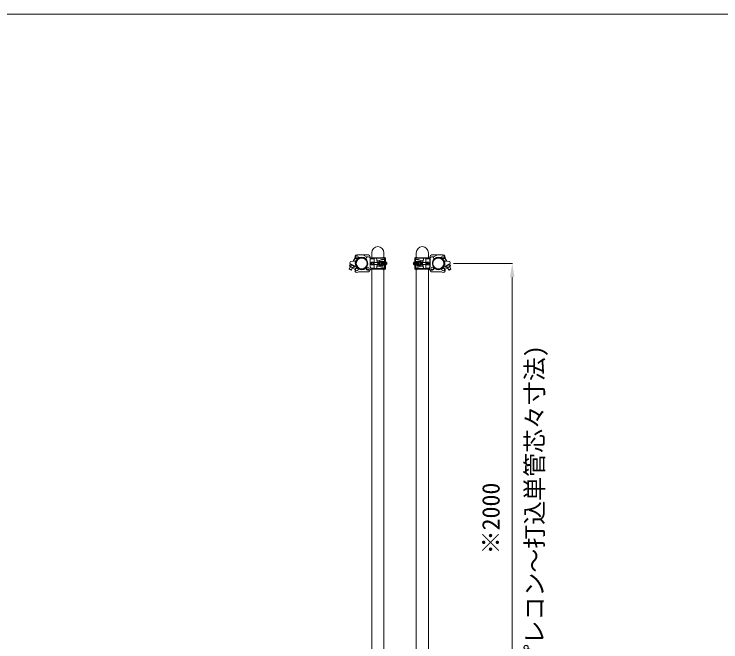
# Model space of a CAD drawing. Units: millimetres, scale not verified. Extents: x 14020 to 34145, y -14438 to 14438.
# Drawn here: x 23273 to 26106, y -3080 to -562 of the extents above; entities that cross this region are included whole.
import ezdxf
from ezdxf.enums import TextEntityAlignment as Align

# ---------------------------------------------------------------- set-up
doc = ezdxf.new("R2010")
doc.units = ezdxf.units.MM
doc.header["$LTSCALE"] = 38
for name, color, linetype, lineweight in [('0-6_ﾎﾞﾙﾄ類', 2, 'Continuous', 18), ('0-A_図面枠', 7, 'Continuous', 18), ('0-B_寸法', 3, 'Continuous', 18), ('0-D_単管', 7, 'Continuous', 18), ('0-E_単管ｸﾗﾝﾌﾟ', 7, 'Continuous', 18)]:
    doc.layers.add(name, color=color, linetype=linetype, lineweight=lineweight)
doc.styles.add('ＭＳ ゴシック', font='')
doc.styles.get('ＭＳ ゴシック').set_extended_font_data('MS Gothic')

msp = doc.modelspace()

# ---------------------------------------------------------------- linework, layer by layer
at = {"layer": '0-6_ﾎﾞﾙﾄ類'}
for p, q in [((24618, -1573.8), (24632.55, -1581.58)), ((24620.4, -1566), (24621.35, -1564.22)), ((24637.72, -1575.25), (24620.4, -1566)), ((24638.65, -1573.5), (24621.35, -1564.22)), ((24624.73, -1568.33), (24621.38, -1574.58)), ((24633.38, -1572.95), (24630.05, -1579.2)), ((24638.65, -1573.5), (24637.72, -1575.25)), ((25000.95, -1573.5), (25018.25, -1564.22)), ((25000.95, -1573.5), (25001.88, -1575.25)), ((25019.2, -1566), (25001.88, -1575.25)), ((25006.23, -1572.95), (25009.55, -1579.2)), ((25021.6, -1573.8), (25007.05, -1581.58)), ((25014.88, -1568.33), (25018.23, -1574.58)), ((25019.2, -1566), (25018.25, -1564.22))]:
    msp.add_line(p, q, dxfattribs=at)
for points in [[(24620.4, -1566), (24617.05, -1572.25), (24618, -1573.8)], [(24637.72, -1575.25), (24634.38, -1581.53), (24632.55, -1581.58)], [(25001.88, -1575.25), (25005.22, -1581.53), (25007.05, -1581.58)], [(25019.2, -1566), (25022.55, -1572.25), (25021.6, -1573.8)]]:
    msp.add_lwpolyline(points, dxfattribs=at)
for centre, radius, start, end in [((24620.9, -1570.25), 4.35, 207.478, 276.246), ((24633.03, -1563.23), 16.25, 224.274, 259.45), ((24633.9, -1577.2), 4.35, 207.478, 276.246), ((25005.7, -1577.2), 4.35, 263.754, 332.522), ((25006.58, -1563.23), 16.25, 280.55, 315.726), ((25018.7, -1570.25), 4.35, 263.754, 332.522)]:
    msp.add_arc(centre, radius, start, end, dxfattribs=at)
at = {"layer": '0-A_図面枠'}
msp.add_lwpolyline([(14019.8, -562.5), (34144.8, -562.5), (34144.8, -14437.5), (14019.8, -14437.5)], close=True, dxfattribs=at)
at = {"layer": '0-B_寸法'}
for p, q in [((25034.78, -1562.5), (25270.8, -1562.5)), ((25269.8, -1617.5), (25269.8, -3507.5))]:
    msp.add_line(p, q, dxfattribs=at)
at = {"layer": '0-B_寸法', "color": 91}
msp.add_solid([(25260.62, -1617.5), (25269.8, -1562.5), (25278.97, -1617.5)], dxfattribs=at)
at = {"layer": '0-D_単管'}
for p, q in [((24706.18, -1539.5), (24706.18, -1519.5)), ((24754.77, -1519.5), (24754.77, -1537.67)), ((24884.83, -1519.5), (24884.83, -1537.67)), ((24933.42, -1539.5), (24933.42, -1519.5)), ((24706.18, -3508), (24706.18, -1585.5)), ((24933.42, -3536.5), (24933.42, -1585.5)), ((24754.77, -1587.33), (24754.77, -3508))]:
    msp.add_line(p, q, dxfattribs=at)
msp.add_lwpolyline([(24884.83, -1587.33), (24884.83, -3538.5), (24920.6, -3538.5)], dxfattribs=at)
for centre in [(24730.47, -1519.5), (24909.12, -1519.5)]:
    msp.add_arc(centre, 24.3, 0, 180, dxfattribs=at)
at = {"layer": '0-E_単管ｸﾗﾝﾌﾟ'}
for p, q in [((24692.98, -1528.6), (24647.22, -1528.6)), ((24687.88, -1536.78), (24672.72, -1528.67)), ((24946.62, -1528.6), (24992.38, -1528.6)), ((24951.72, -1536.78), (24966.88, -1528.67)), ((24639.9, -1539.75), (24632.38, -1553.83)), ((24640.45, -1540.82), (24633.58, -1553.72)), ((24635.4, -1548.18), (24636.93, -1547.23)), ((24636.12, -1546.8), (24644.95, -1551.5)), ((24642.22, -1552.95), (24643.62, -1553.5)), ((24642.9, -1553.23), (24647.53, -1544.6)), ((24643.08, -1555.05), (24648.72, -1544.48)), ((24644.22, -1552.88), (24644.15, -1551.08)), ((24699.45, -1574.82), (24699.45, -1540.48)), ((24699.97, -1575.45), (24699.97, -1535.6)), ((24700.07, -1543.5), (24715.97, -1543.5)), ((24703.97, -1557.6), (24703.97, -1567.4)), ((24704.98, -1539.5), (24760.97, -1539.5)), ((24704.98, -1542), (24760.97, -1542)), ((24704.98, -1557.5), (24715.97, -1557.5)), ((24704.98, -1557.5), (24704.98, -1567.5)), ((24709.25, -1558.5), (24738.52, -1558.5)), ((24712.97, -1557.5), (24712.97, -1567.5)), ((24715.97, -1543.5), (24715.97, -1581.5)), ((24716.98, -1542), (24716.98, -1539.5)), ((24724.98, -1542), (24724.98, -1539.5)), ((24727.85, -1552), (24724.98, -1542)), ((24727.85, -1557), (24739.27, -1557)), ((24731.83, -1557.5), (24739, -1557.5)), ((24745.98, -1546.93), (24733.85, -1552)), ((24740.47, -1557), (24745.47, -1557)), ((24742.75, -1553.5), (24750, -1553.5)), ((24745.98, -1546.93), (24756.98, -1546.93)), ((24748.1, -1558.5), (24763, -1558.5)), ((24749.02, -1557.5), (24763.83, -1557.5)), ((24752.55, -1554.92), (24756.98, -1554.92)), ((24757.95, -1544), (24760.97, -1544)), ((24757.97, -1539.5), (24757.97, -1557.5)), ((24757.97, -1543), (24760.97, -1543)), ((24760.97, -1539.5), (24760.97, -1557.5)), ((24764.6, -1557.75), (24763.83, -1557.5)), ((24875, -1557.75), (24875.78, -1557.5)), ((24890.57, -1557.5), (24875.78, -1557.5)), ((24891.5, -1558.5), (24876.6, -1558.5)), ((24878.62, -1539.5), (24878.62, -1557.5)), ((24934.62, -1539.5), (24878.62, -1539.5)), ((24934.62, -1542), (24878.62, -1542)), ((24881.62, -1543), (24878.62, -1543)), ((24881.65, -1544), (24878.62, -1544)), ((24881.62, -1539.5), (24881.62, -1557.5)), ((24893.62, -1546.93), (24882.62, -1546.93)), ((24887.05, -1554.92), (24882.62, -1554.92)), ((24896.85, -1553.5), (24889.6, -1553.5)), ((24893.62, -1546.93), (24905.75, -1552)), ((24899.12, -1557), (24894.12, -1557)), ((24911.75, -1557), (24900.32, -1557)), ((24907.78, -1557.5), (24900.6, -1557.5)), ((24930.35, -1558.5), (24901.07, -1558.5)), ((24911.75, -1552), (24914.62, -1542)), ((24914.62, -1542), (24914.62, -1539.5)), ((24922.62, -1542), (24922.62, -1539.5)), ((24939.53, -1543.5), (24923.62, -1543.5)), ((24923.62, -1543.5), (24923.62, -1581.5)), ((24934.62, -1557.5), (24923.62, -1557.5)), ((24926.62, -1557.5), (24926.62, -1567.5)), ((24934.62, -1557.5), (24934.62, -1567.5)), ((24935.62, -1557.6), (24935.62, -1567.4)), ((24939.62, -1575.45), (24939.62, -1535.6)), ((24940.15, -1574.82), (24940.15, -1540.48)), ((24996.52, -1555.05), (24990.88, -1544.48)), ((24996.7, -1553.23), (24992.08, -1544.6)), ((25003.48, -1546.8), (24994.65, -1551.5)), ((24995.38, -1552.88), (24995.45, -1551.08)), ((24997.38, -1552.95), (24995.98, -1553.5)), ((24999.15, -1540.82), (25006.03, -1553.72)), ((24999.7, -1539.75), (25007.22, -1553.83)), ((25004.2, -1548.18), (25002.67, -1547.23)), ((24620.88, -1575.33), (24616.2, -1584.07)), ((24625.03, -1588.8), (24616.2, -1584.07)), ((24621.75, -1575.8), (24616.38, -1585.88)), ((24621.17, -1564.15), (24619.88, -1565.45)), ((24621.17, -1564.15), (24644.65, -1576.7)), ((24628.83, -1579.58), (24623.42, -1589.65)), ((24629.7, -1580.05), (24625.03, -1588.8)), ((24702.12, -1581.5), (24715.97, -1581.5)), ((24704.98, -1567.5), (24715.97, -1567.5)), ((24704.98, -1583), (24760.97, -1583)), ((24704.98, -1585.5), (24760.97, -1585.5)), ((24709.25, -1566.5), (24738.52, -1566.5)), ((24715.97, -1581.5), (24714.4, -1583)), ((24716.98, -1585.5), (24716.98, -1583)), ((24727.85, -1573), (24724.98, -1583)), ((24724.98, -1585.5), (24724.98, -1583)), ((24727.85, -1568), (24739.27, -1568)), ((24731.83, -1567.5), (24739, -1567.5)), ((24745.98, -1578.07), (24733.85, -1573)), ((24740.47, -1568), (24745.47, -1568)), ((24742.75, -1571.5), (24750, -1571.5)), ((24745.98, -1578.07), (24756.98, -1578.07)), ((24748.1, -1566.5), (24763, -1566.5)), ((24749.02, -1567.5), (24763.83, -1567.5)), ((24752.55, -1570.08), (24756.98, -1570.08)), ((24757.95, -1581), (24760.97, -1581)), ((24757.97, -1585.5), (24757.97, -1567.5)), ((24757.97, -1582), (24760.97, -1582)), ((24760.97, -1567.5), (24760.97, -1585.5)), ((24764.6, -1567.25), (24763.83, -1567.5)), ((24875, -1567.25), (24875.78, -1567.5)), ((24890.57, -1567.5), (24875.78, -1567.5)), ((24891.5, -1566.5), (24876.6, -1566.5)), ((24878.62, -1567.5), (24878.62, -1585.5)), ((24881.65, -1581), (24878.62, -1581)), ((24881.62, -1582), (24878.62, -1582)), ((24934.62, -1583), (24878.62, -1583)), ((24934.62, -1585.5), (24878.62, -1585.5)), ((24881.62, -1585.5), (24881.62, -1567.5)), ((24887.05, -1570.08), (24882.62, -1570.08)), ((24893.62, -1578.07), (24882.62, -1578.07)), ((24896.85, -1571.5), (24889.6, -1571.5)), ((24893.62, -1578.07), (24905.75, -1573)), ((24899.12, -1568), (24894.12, -1568)), ((24911.75, -1568), (24900.32, -1568)), ((24907.78, -1567.5), (24900.6, -1567.5)), ((24930.35, -1566.5), (24901.07, -1566.5)), ((24911.75, -1573), (24914.62, -1583)), ((24914.62, -1585.5), (24914.62, -1583)), ((24922.62, -1585.5), (24922.62, -1583)), ((24934.62, -1567.5), (24923.62, -1567.5)), ((24937.47, -1581.5), (24923.62, -1581.5)), ((24923.62, -1581.5), (24925.2, -1583)), ((25018.42, -1564.15), (24994.95, -1576.7)), ((25009.9, -1580.05), (25014.58, -1588.8)), ((25010.77, -1579.58), (25016.17, -1589.65)), ((25014.58, -1588.8), (25023.4, -1584.07)), ((25017.85, -1575.8), (25023.22, -1585.88)), ((25018.42, -1564.15), (25019.73, -1565.45)), ((25018.72, -1575.33), (25023.4, -1584.07)), ((24623.42, -1589.65), (24625.03, -1588.8)), ((24638.88, -1595.22), (24641, -1593.1)), ((24692.98, -1595.77), (24653.88, -1595.77)), ((24698.9, -1589.8), (24696.77, -1587.67)), ((24940.7, -1589.8), (24942.83, -1587.67)), ((24946.62, -1595.77), (24985.72, -1595.77)), ((25000.72, -1595.22), (24998.6, -1593.1)), ((25016.17, -1589.65), (25014.58, -1588.8))]:
    msp.add_line(p, q, dxfattribs=at)
for points in [[(24618.77, -1560.25), (24620.75, -1554.85), (24642.22, -1552.95)], [(24724.98, -1542), (24727.85, -1557), (24727.85, -1552), (24733.85, -1552)], [(24914.62, -1542), (24911.75, -1557), (24911.75, -1552), (24905.75, -1552)], [(25020.82, -1560.25), (25018.85, -1554.85), (24997.38, -1552.95)], [(24623.42, -1589.65), (24616.38, -1585.88), (24616.2, -1584.07)], [(24724.98, -1583), (24727.85, -1568), (24727.85, -1573), (24733.85, -1573)], [(24914.62, -1583), (24911.75, -1568), (24911.75, -1573), (24905.75, -1573)], [(25016.17, -1589.65), (25023.22, -1585.88), (25023.4, -1584.07)]]:
    msp.add_lwpolyline(points, dxfattribs=at)
for centre, radius in [((24647.25, -1536.6), 5), ((24666.2, -1562.5), 21.8), ((24973.4, -1562.5), 21.8), ((24992.35, -1536.6), 5), ((24646.67, -1587.45), 5), ((24691.15, -1582), 5), ((24948.45, -1582), 5), ((24992.92, -1587.45), 5)]:
    msp.add_circle(centre, radius, dxfattribs=at)
for centre, radius, start, end in [((24647.25, -1536.6), 8, 89.555, 294.53), ((24692.98, -1535.6), 7, 0, 90), ((24946.62, -1535.6), 7, 90, 180), ((24992.35, -1536.6), 8, 245.47, 90.445), ((24666.2, -1562.5), 25.8, 158.301, 221.08), ((24666.2, -1562.5), 24.3, 158.23, 141.61), ((24666.2, -1562.5), 25.8, 46.062, 136.061), ((24692.08, -1543.57), 8, 22.798, 204.53), ((24704.98, -1544.5), 5, 90, 180), ((24704.98, -1562.5), 5, 90, 270), ((24704.98, -1544.5), 2.5, 90, 156.422), ((24713.72, -1562.5), 6, 138.19, 221.81), ((24713.72, -1562.5), 6, 123.557, 123.564), ((24736.72, -1562.5), 7, 134.415, 225.585), ((24738.72, -1562.5), 7, 134.415, 225.585), ((24740.73, -1562.5), 7, 134.415, 225.585), ((24733.85, -1557), 5, 0, 90), ((24742.72, -1562.5), 7, 134.415, 225.585), ((24748.35, -1562.5), 10.6, 121.891, 238.109), ((24748.35, -1562.5), 9.6, 110.364, 249.636), ((24753.35, -1562.5), 9.6, 110.364, 249.636), ((24753.35, -1562.5), 6.6, 130.749, 229.251), ((24754.73, -1562.5), 7, 134.415, 225.585), ((24753.4, -1543.77), 6.25, 43.038, 136.962), ((24756.72, -1562.5), 7, 134.415, 225.585), ((24746.65, -1562.5), 9.6, 31.388, 69.636), ((24758.72, -1562.5), 7, 134.415, 225.585), ((24760.73, -1562.5), 7, 134.415, 225.585), ((24762.72, -1562.5), 7, 134.415, 225.585), ((24756.98, -1550.93), 4, 270, 90), ((24764.72, -1562.5), 7, 134.415, 225.585), ((24766.73, -1562.5), 7, 134.415, 225.585), ((24768.72, -1562.5), 7, 134.415, 225.585), ((24769.73, -1562.5), 7, 137.22, 222.78), ((24760.92, -1562.5), 6, 307.592, 52.408), ((24878.68, -1562.5), 6, 127.592, 232.408), ((24869.88, -1562.5), 7, 317.22, 42.78), ((24870.88, -1562.5), 7, 314.415, 45.585), ((24872.88, -1562.5), 7, 314.415, 45.585), ((24882.62, -1550.93), 4, 90, 270), ((24874.88, -1562.5), 7, 314.415, 45.585), ((24886.2, -1543.77), 6.25, 43.038, 136.962), ((24876.88, -1562.5), 7, 314.415, 45.585), ((24878.88, -1562.5), 7, 314.415, 45.585), ((24892.95, -1562.5), 9.6, 110.364, 148.612), ((24880.88, -1562.5), 7, 314.415, 45.585), ((24882.88, -1562.5), 7, 314.415, 45.585), ((24886.25, -1562.5), 9.6, 290.364, 69.636), ((24884.88, -1562.5), 7, 314.415, 45.585), ((24886.25, -1562.5), 6.6, 310.749, 49.251), ((24891.25, -1562.5), 9.6, 290.364, 69.636), ((24891.25, -1562.5), 10.6, 301.891, 58.109), ((24905.75, -1557), 5, 90, 180), ((24896.88, -1562.5), 7, 314.415, 45.585), ((24898.88, -1562.5), 7, 314.415, 45.585), ((24900.88, -1562.5), 7, 314.415, 45.585), ((24902.88, -1562.5), 7, 314.415, 45.585), ((24925.88, -1562.5), 6, 56.436, 56.443), ((24925.88, -1562.5), 6, 318.19, 41.81), ((24934.62, -1544.5), 5, 0, 90), ((24934.62, -1544.5), 2.5, 23.578, 90), ((24934.62, -1562.5), 5, 270, 90), ((24947.52, -1543.57), 8, 335.47, 157.202), ((24973.4, -1562.5), 24.3, 38.39, 21.77), ((24973.4, -1562.5), 25.8, 43.939, 133.938), ((24973.4, -1562.5), 25.8, 318.92, 21.699), ((24623.47, -1561.97), 5, 159.862, 224.13), ((24646.67, -1587.45), 8, 71.788, 224.862), ((24666.2, -1562.5), 25.8, 221.076, 311.075), ((24691.15, -1582), 8, 161.788, 314.862), ((24691.15, -1582), 11, 314.862, 40.876), ((24704.98, -1580.5), 5, 231.658, 270), ((24704.98, -1580.5), 2.5, 203.578, 270), ((24713.72, -1562.5), 6, 236.443, 236.462), ((24733.85, -1568), 5, 270, 0), ((24753.4, -1581.23), 6.25, 223.038, 316.962), ((24746.65, -1562.5), 9.6, 290.364, 328.612), ((24756.98, -1574.07), 4, 270, 90), ((24882.62, -1574.07), 4, 90, 270), ((24886.2, -1581.23), 6.25, 223.038, 316.962), ((24892.95, -1562.5), 9.6, 211.388, 249.636), ((24905.75, -1568), 5, 180, 270), ((24925.88, -1562.5), 6, 303.538, 303.557), ((24934.62, -1580.5), 2.5, 270, 336.422), ((24934.62, -1580.5), 5, 270, 308.342), ((24948.45, -1582), 11, 139.124, 225.138), ((24948.45, -1582), 8, 225.138, 18.212), ((24973.4, -1562.5), 25.8, 228.925, 318.924), ((24992.92, -1587.45), 8, 315.138, 108.212), ((25016.12, -1561.97), 5, 315.87, 20.138), ((24646.67, -1587.45), 11, 224.862, 310.876), ((24692.98, -1588.78), 7, 270, 0), ((24946.62, -1588.78), 7, 180, 270), ((24992.92, -1587.45), 11, 229.124, 315.138)]:
    msp.add_arc(centre, radius, start, end, dxfattribs=at)

# ---------------------------------------------------------------- texts
at = {"layer": '0-B_寸法', "style": 'ＭＳ ゴシック'}
for s, p in [('(プレコン～打込単管芯々寸法)', (25415.4, -3234.5)), ('※2000', (25240.25, -2729.32))]:
    msp.add_text(s, height=70.38, rotation=90, dxfattribs=at).set_placement(p, align=Align.BOTTOM_LEFT)

doc.saveas('drawing.dxf')
